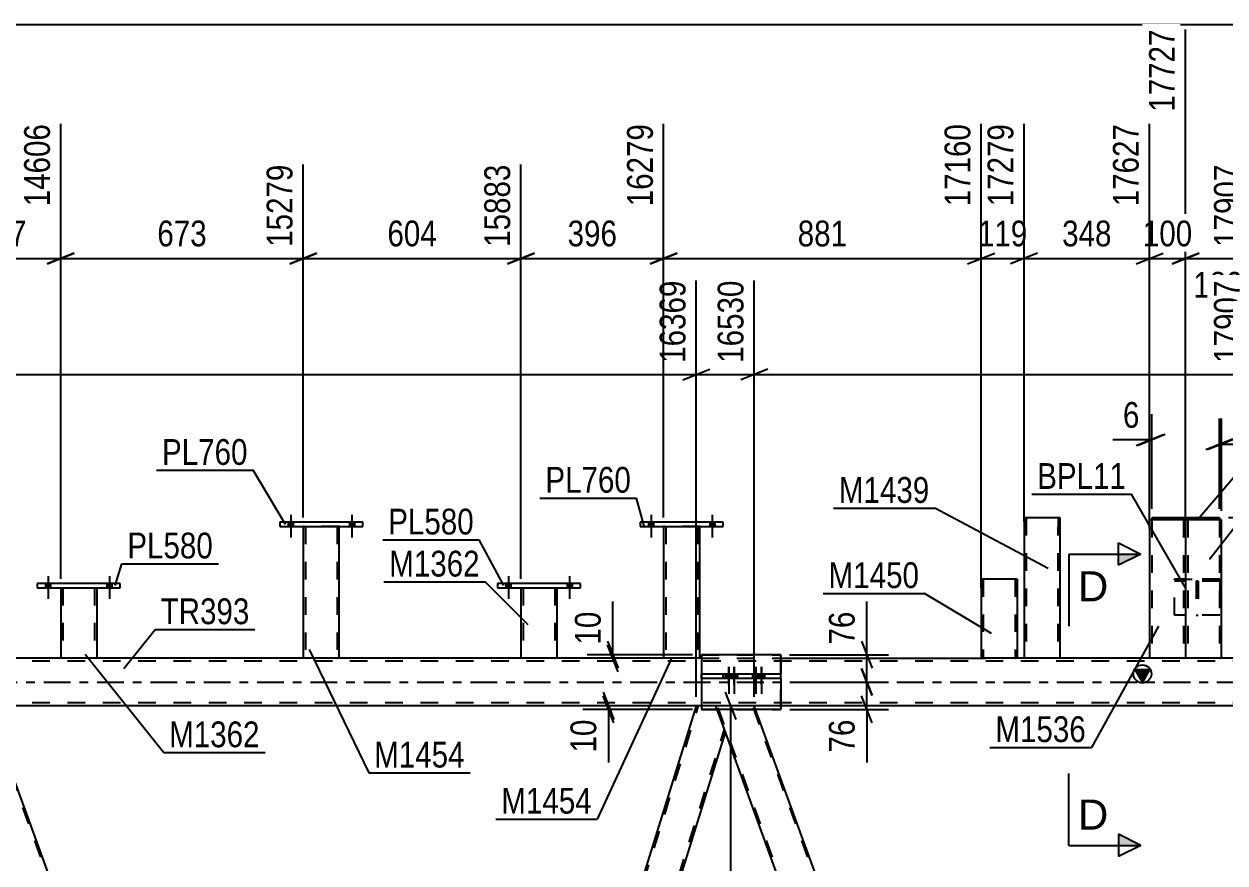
# Model space of a CAD drawing. Header units: millimetres. Extents: x -598 to 243, y -441 to 153.
# Drawn here: x 26.8 to 160.1, y -20.1 to 73.1 of the extents above; entities that cross this region are included whole.
import ezdxf

# ---------------------------------------------------------------- set-up
doc = ezdxf.new("R2010")
doc.units = ezdxf.units.MM
doc.linetypes.add('DXK_LINE_DOT2', pattern=[3.9198, 1.9599, -1.9599])
doc.linetypes.add('DXK_LINE_DOT3', pattern=[5.9187, 2.979, -0.9799, 0.9799, -0.9799])
doc.styles.add('Arial', font='ARIAL.TTF', dxfattribs={"height": 0.2})
doc.styles.add('Arial Narrow', font='ARIALN.TTF', dxfattribs={"height": 0.2})

# ---------------------------------------------------------------- blocks, each defined once
blk = doc.blocks.new('Part-318889849-1489 - 1356')
at = {"color": 2, "linetype": 'Continuous'}
for p, q in [((110.77, 3.04), (101.97, 3.04)), ((101.97, 3.04), (101.97, -3.04)), ((110.77, 3.04), (110.77, 0.88)), ((110.77, 0.4), (110.77, -3.04)), ((110.77, -3.04), (101.97, -3.04))]:
    blk.add_line(p, q, dxfattribs=at)
at = {"color": 7, "linetype": 'DXK_LINE_DOT2'}
for q in [(110.77, 3.04), (110.77, 0.88)]:
    blk.add_line((110.77, 0.4), q, dxfattribs=at)
blk = doc.blocks.new('Part-318889849-1435 - 1356')
at = {"color": 2, "linetype": 'Continuous'}
for p, q in [((155.69, 18), (155.69, 2.64)), ((159.69, 18), (155.77, 18)), ((159.69, 2.64), (159.69, 18)), ((159.21, 2.64), (156.17, 2.64))]:
    blk.add_line(p, q, dxfattribs=at)
at = {"color": 7, "linetype": 'DXK_LINE_DOT2'}
for p, q in [((155.73, 18), (155.69, 18)), ((155.69, 18), (155.73, 18)), ((155.77, 18), (155.73, 18)), ((155.73, 18), (155.77, 18)), ((155.93, 18), (155.93, 2.64)), ((159.43, 18), (159.45, 18)), ((159.45, 18), (159.45, 2.64)), ((155.69, 2.64), (155.69, 2.64)), ((156.17, 2.64), (155.69, 2.64)), ((159.4, 2.64), (159.21, 2.64)), ((159.69, 2.64), (159.21, 2.64)), ((159.43, 2.64), (159.45, 2.64)), ((159.69, 2.64), (159.69, 2.64)), ((159.69, 2.64), (159.69, 2.64))]:
    blk.add_line(p, q, dxfattribs=at)
blk = doc.blocks.new('Part-318889849-1645 - 1356')
at = {"color": 2, "linetype": 'Continuous'}
for p, q in [((30.84, 10.48), (30.84, 2.64)), ((34.84, 10.48), (34.84, 2.64)), ((34.37, 2.64), (31.31, 2.64))]:
    blk.add_line(p, q, dxfattribs=at)
at = {"color": 7, "linetype": 'DXK_LINE_DOT2'}
for p, q in [((30.84, 10.48), (34.84, 10.48)), ((31.08, 10.48), (31.08, 2.64)), ((34.6, 10.48), (34.6, 2.64)), ((31.31, 2.64), (30.84, 2.64)), ((34.54, 2.64), (34.37, 2.64)), ((34.84, 2.64), (34.37, 2.64)), ((34.58, 2.64), (34.6, 2.64))]:
    blk.add_line(p, q, dxfattribs=at)
blk = doc.blocks.new('Part-318889849-1436 - 1356')
at = {"color": 2, "linetype": 'Continuous'}
for p, q in [((101.97, 3.04), (101.96, 3.04)), ((101.96, 3.04), (101.96, 2.64))]:
    blk.add_line(p, q, dxfattribs=at)
at = {"color": 7, "linetype": 'DXK_LINE_DOT2'}
for p, q in [((101.96, 3.04), (110.74, 3.04)), ((110.74, 3.04), (110.74, -3.04)), ((101.96, 2.64), (101.96, -3.04)), ((101.96, -3.04), (110.74, -3.04))]:
    blk.add_line(p, q, dxfattribs=at)
blk = doc.blocks.new('Part-318889849-1451 - 1356')
at = {"color": 2, "linetype": 'Continuous'}
for p, q in [((137.77, 18.24), (137.76, 2.64)), ((141.77, 18.24), (137.77, 18.24)), ((141.76, 2.64), (141.77, 18.24)), ((141.28, 2.64), (138.24, 2.64))]:
    blk.add_line(p, q, dxfattribs=at)
at = {"color": 7, "linetype": 'DXK_LINE_DOT2'}
for p, q in [((138.01, 18.24), (138, 2.64)), ((141.51, 18.24), (141.53, 18.24)), ((141.53, 18.24), (141.52, 2.64)), ((138.24, 2.64), (137.76, 2.64)), ((141.47, 2.64), (141.28, 2.64)), ((141.76, 2.64), (141.28, 2.64)), ((141.5, 2.64), (141.52, 2.64)), ((141.76, 2.64), (141.76, 2.64)), ((141.76, 2.64), (141.76, 2.64))]:
    blk.add_line(p, q, dxfattribs=at)
blk = doc.blocks.new('Part-318889849-1591 - 1356')
at = {"color": 2, "linetype": 'Continuous'}
for p, q in [((101.97, 0.4), (101.97, 0.88)), ((110.77, 0.88), (101.97, 0.88)), ((110.77, 0.4), (101.97, 0.4)), ((104.37, 0.4), (104.37, 0.88)), ((110.77, 0.4), (110.77, 0.88))]:
    blk.add_line(p, q, dxfattribs=at)
blk = doc.blocks.new('Part-318889849-1473 - 1356')
at = {"linetype": 'Continuous'}
blk.add_hatch(color=2, dxfattribs=at).paths.add_polyline_path([(150.9, 0), (150.1, 1.4), (151.7, 1.4)])
at = {"color": 2, "linetype": 'Continuous'}
for p, q in [((31.32, 2.64), (-0.64, 2.64)), ((34.36, 2.64), (31.32, 2.64)), ((82.4, 2.64), (34.36, 2.64)), ((85.44, 2.64), (82.4, 2.64)), ((101.97, 2.64), (85.44, 2.64)), ((110.77, 2.64), (133.48, 2.64)), ((136.52, 2.64), (133.48, 2.64)), ((162.9, 2.64), (136.52, 2.64)), ((150.9, 0), (150.1, 1.4)), ((150.1, 1.4), (151.7, 1.4)), ((151.7, 1.4), (150.9, 0)), ((101.97, -2.64), (-0.64, -2.64)), ((162.9, -2.64), (110.77, -2.64))]:
    blk.add_line(p, q, dxfattribs=at)
at = {"color": 7, "linetype": 'DXK_LINE_DOT2'}
for p, q in [((162.9, 2.32), (-0.64, 2.32)), ((31.32, 2.64), (31.32, 2.64)), ((34.36, 2.64), (34.36, 2.64)), ((34.36, 2.64), (34.36, 2.64)), ((82.4, 2.64), (82.4, 2.64)), ((82.4, 2.64), (82.4, 2.64)), ((85.44, 2.64), (85.44, 2.64)), ((85.44, 2.64), (85.44, 2.64)), ((101.97, 2.64), (110.77, 2.64)), ((133.48, 2.64), (133.48, 2.64)), ((133.48, 2.64), (133.48, 2.64)), ((136.52, 2.64), (136.52, 2.64)), ((136.52, 2.64), (136.52, 2.64)), ((162.9, -2.32), (-0.64, -2.32)), ((110.77, -2.64), (101.97, -2.64))]:
    blk.add_line(p, q, dxfattribs=at)
at = {"color": 7, "linetype": 'DXK_LINE_DOT3'}
blk.add_line((-0.64, 0), (162.9, 0), dxfattribs=at)
at = {"color": 2, "linetype": 'Continuous'}
blk.add_circle((150.9, 0.9), 1, dxfattribs=at)
blk = doc.blocks.new('Bolt-318889849-1488 - 1356')
at = {"linetype": 'Continuous'}
for points in [[(105.35, 0.88), (104.63, 0.88), (104.63, 0.4), (105.35, 0.4)], [(105.95, 0.88), (105.23, 0.88), (105.23, 0.4), (105.95, 0.4)], [(108.36, 0.88), (107.64, 0.88), (107.64, 0.4), (108.36, 0.4)], [(108.97, 0.88), (108.25, 0.88), (108.25, 0.4), (108.97, 0.4)]]:
    blk.add_hatch(color=1, dxfattribs=at).paths.add_polyline_path(points)
at = {"color": 1, "linetype": 'Continuous'}
for p, q in [((104.99, 1.68), (104.99, -1.32)), ((105.59, 1.68), (105.59, -1.32)), ((108, 1.68), (108, -1.32)), ((108.61, 1.68), (108.61, -1.32)), ((104.63, 0.88), (104.63, 0.4)), ((105.23, 0.88), (105.23, 0.4)), ((105.35, 0.88), (105.35, 0.4)), ((105.95, 0.88), (105.95, 0.4)), ((107.64, 0.88), (107.64, 0.4)), ((108.25, 0.88), (108.25, 0.4)), ((108.36, 0.88), (108.36, 0.4)), ((108.97, 0.88), (108.97, 0.4))]:
    blk.add_line(p, q, dxfattribs=at)
blk = doc.blocks.new('Part-318889849-1931 - 1356')
at = {"color": 7, "linetype": 'DXK_LINE_DOT2'}
for p, q in [((65.21, -119.48), (101.63, -2.64)), ((101.88, -2.64), (101.38, -2.64)), ((103.56, -2.64), (101.97, -2.64)), ((103.71, -3.04), (103.56, -2.64)), ((67.93, -122.58), (104.51, -5.24)), ((104.62, -5.56), (104.64, -5.61)), ((104.64, -5.61), (104.62, -5.56)), ((65.07, -119.11), (65.49, -117.76)), ((69.68, -117.76), (68.18, -122.58)), ((66.34, -122.58), (65.07, -119.11)), ((68.18, -122.58), (66.34, -122.58))]:
    blk.add_line(p, q, dxfattribs=at)
at = {"color": 2, "linetype": 'Continuous'}
for p, q in [((101.38, -2.64), (65.49, -117.76)), ((101.97, -2.64), (101.88, -2.64)), ((104.62, -5.56), (103.71, -3.04)), ((69.68, -117.76), (104.64, -5.61))]:
    blk.add_line(p, q, dxfattribs=at)
blk = doc.blocks.new('Part-318889849-1589 - 1356')
at = {"color": 7, "linetype": 'DXK_LINE_DOT2'}
for p, q in [((110.74, 0.88), (101.96, 0.88)), ((101.96, 0.88), (101.96, 0.4)), ((110.74, 0.4), (101.96, 0.4)), ((104.33, 0.88), (104.33, 0.4)), ((110.74, 0.88), (110.74, 0.4))]:
    blk.add_line(p, q, dxfattribs=at)
blk = doc.blocks.new('Bolt-318889849-1590 - 1356')
at = {"color": 1, "linetype": 'DXK_LINE_DOT2'}
for p, q in [((104.96, 1.68), (104.96, -1.32)), ((105.56, 1.68), (105.56, -1.32)), ((107.98, 1.68), (107.98, -1.32)), ((108.58, 1.68), (108.58, -1.32)), ((104.6, 0.88), (104.6, 0.4)), ((105.2, 0.88), (105.2, 0.4)), ((105.32, 0.88), (105.32, 0.4)), ((105.92, 0.88), (105.92, 0.4)), ((107.62, 0.88), (107.62, 0.4)), ((108.22, 0.88), (108.22, 0.4)), ((108.34, 0.88), (108.34, 0.4)), ((108.94, 0.88), (108.94, 0.4))]:
    blk.add_line(p, q, dxfattribs=at)
blk = doc.blocks.new('Bolt-318889849-1615 - 1356')
at = {"linetype": 'Continuous'}
for points in [[(29.16, 10.48), (29.72, 10.48), (29.72, 10.96), (29.16, 10.96)], [(29.16, 10.48), (29.72, 10.48), (29.72, 10.96), (29.16, 10.96)], [(35.96, 10.48), (36.52, 10.48), (36.52, 10.96), (35.96, 10.96)], [(35.96, 10.48), (36.52, 10.48), (36.52, 10.96), (35.96, 10.96)]]:
    blk.add_hatch(color=1, dxfattribs=at).paths.add_polyline_path(points)
at = {"color": 1, "linetype": 'Continuous'}
for p, q in [((29.16, 10.96), (29.16, 10.48)), ((29.16, 10.96), (29.16, 10.48)), ((29.44, 11.76), (29.44, 9.24)), ((29.44, 11.76), (29.44, 9.24)), ((29.72, 10.96), (29.72, 10.48)), ((29.72, 10.96), (29.72, 10.48)), ((35.96, 10.96), (35.96, 10.48)), ((35.96, 10.96), (35.96, 10.48)), ((36.24, 11.76), (36.24, 9.24)), ((36.24, 11.76), (36.24, 9.24)), ((36.52, 10.96), (36.52, 10.48)), ((36.52, 10.96), (36.52, 10.48))]:
    blk.add_line(p, q, dxfattribs=at)
blk = doc.blocks.new('Part-318889849-1630 - 1356')
at = {"color": 2, "linetype": 'Continuous'}
for p, q in [((28.24, 10.96), (28.24, 10.48)), ((37.44, 10.96), (28.24, 10.96)), ((37.44, 10.48), (37.44, 10.96)), ((28.24, 10.48), (37.44, 10.48))]:
    blk.add_line(p, q, dxfattribs=at)
blk = doc.blocks.new('Part-318889849-1650 - 1356')
at = {"color": 2, "linetype": 'Continuous'}
for p, q in [((151.93, 18.24), (151.93, 18)), ((159.45, 18.24), (151.93, 18.24)), ((155.77, 18), (155.62, 18)), ((159.45, 18.24), (159.45, 18))]:
    blk.add_line(p, q, dxfattribs=at)
at = {"color": 7, "linetype": 'DXK_LINE_DOT2'}
for p, q in [((155.62, 18), (151.93, 18)), ((159.45, 18), (155.77, 18)), ((159.45, 18), (159.45, 18)), ((159.45, 18), (159.45, 18))]:
    blk.add_line(p, q, dxfattribs=at)
blk = doc.blocks.new('Bolt-318889849-1657 - 1356')
at = {"linetype": 'Continuous'}
for points in [[(96.08, 17.28), (96.64, 17.28), (96.64, 17.76), (96.08, 17.76)], [(96.08, 17.28), (96.64, 17.28), (96.64, 17.76), (96.08, 17.76)], [(102.88, 17.28), (103.44, 17.28), (103.44, 17.76), (102.88, 17.76)], [(102.88, 17.28), (103.44, 17.28), (103.44, 17.76), (102.88, 17.76)]]:
    blk.add_hatch(color=1, dxfattribs=at).paths.add_polyline_path(points)
at = {"color": 1, "linetype": 'Continuous'}
for p, q in [((96.08, 17.76), (96.08, 17.28)), ((96.08, 17.76), (96.08, 17.28)), ((96.36, 18.56), (96.36, 16.04)), ((96.36, 18.56), (96.36, 16.04)), ((96.64, 17.76), (96.64, 17.28)), ((96.64, 17.76), (96.64, 17.28)), ((102.88, 17.76), (102.88, 17.28)), ((102.88, 17.76), (102.88, 17.28)), ((103.16, 18.56), (103.16, 16.04)), ((103.16, 18.56), (103.16, 16.04)), ((103.44, 17.76), (103.44, 17.28)), ((103.44, 17.76), (103.44, 17.28))]:
    blk.add_line(p, q, dxfattribs=at)
blk = doc.blocks.new('Part-318889849-1820 - 1356')
at = {"color": 2, "linetype": 'Continuous'}
for p, q in [((79.32, 10.96), (79.32, 10.48)), ((88.52, 10.96), (79.32, 10.96)), ((88.52, 10.48), (88.52, 10.96)), ((79.32, 10.48), (88.52, 10.48))]:
    blk.add_line(p, q, dxfattribs=at)
blk = doc.blocks.new('Part-318889849-1695 - 1356')
at = {"color": 7, "linetype": 'DXK_LINE_DOT2'}
for p, q in [((18.45, -2.64), (18.43, -2.64)), ((18.43, -2.64), (18.77, -2.64)), ((19.49, -5.56), (18.43, -2.64)), ((62.25, -122.58), (18.6, -2.64)), ((22.68, -2.64), (22.34, -2.64)), ((22.34, -2.64), (22.51, -2.64)), ((66.17, -122.58), (22.51, -2.64)), ((62.08, -122.58), (60.33, -117.76)), ((66.34, -122.58), (64.58, -117.76)), ((66.34, -122.58), (62.08, -122.58))]:
    blk.add_line(p, q, dxfattribs=at)
at = {"color": 2, "linetype": 'Continuous'}
for p, q in [((22.34, -2.64), (18.77, -2.64)), ((64.58, -117.76), (22.68, -2.64)), ((60.33, -117.76), (19.49, -5.56))]:
    blk.add_line(p, q, dxfattribs=at)
blk = doc.blocks.new('Part-318889849-1707 - 1356')
at = {"color": 7, "linetype": 'DXK_LINE_DOT2'}
for p, q in [((107.82, -2.64), (103.56, -2.64)), ((104.62, -5.56), (103.56, -2.64)), ((147.38, -122.58), (103.73, -2.64)), ((151.3, -122.58), (107.65, -2.64)), ((107.96, -3.04), (107.82, -2.64)), ((151.47, -122.58), (147.21, -122.58))]:
    blk.add_line(p, q, dxfattribs=at)
at = {"color": 2, "linetype": 'Continuous'}
for p, q in [((151.47, -122.58), (107.96, -3.04)), ((147.21, -122.58), (104.62, -5.56))]:
    blk.add_line(p, q, dxfattribs=at)
blk = doc.blocks.new('Bolt-318889849-1755 - 1356')
at = {"linetype": 'Continuous'}
for points in [[(80.24, 10.48), (80.8, 10.48), (80.8, 10.96), (80.24, 10.96)], [(80.24, 10.48), (80.8, 10.48), (80.8, 10.96), (80.24, 10.96)], [(87.04, 10.48), (87.6, 10.48), (87.6, 10.96), (87.04, 10.96)], [(87.04, 10.48), (87.6, 10.48), (87.6, 10.96), (87.04, 10.96)]]:
    blk.add_hatch(color=1, dxfattribs=at).paths.add_polyline_path(points)
at = {"color": 1, "linetype": 'Continuous'}
for p, q in [((80.24, 10.96), (80.24, 10.48)), ((80.24, 10.96), (80.24, 10.48)), ((80.52, 11.76), (80.52, 9.24)), ((80.52, 11.76), (80.52, 9.24)), ((80.8, 10.96), (80.8, 10.48)), ((80.8, 10.96), (80.8, 10.48)), ((87.04, 10.96), (87.04, 10.48)), ((87.04, 10.96), (87.04, 10.48)), ((87.32, 11.76), (87.32, 9.24)), ((87.32, 11.76), (87.32, 9.24)), ((87.6, 10.96), (87.6, 10.48)), ((87.6, 10.96), (87.6, 10.48))]:
    blk.add_line(p, q, dxfattribs=at)
blk = doc.blocks.new('Bolt-318889849-1822 - 1356')
at = {"linetype": 'Continuous'}
for points in [[(56.08, 17.28), (56.64, 17.28), (56.64, 17.76), (56.08, 17.76)], [(56.08, 17.28), (56.64, 17.28), (56.64, 17.76), (56.08, 17.76)], [(62.88, 17.28), (63.44, 17.28), (63.44, 17.76), (62.88, 17.76)], [(62.88, 17.28), (63.44, 17.28), (63.44, 17.76), (62.88, 17.76)]]:
    blk.add_hatch(color=1, dxfattribs=at).paths.add_polyline_path(points)
at = {"color": 1, "linetype": 'Continuous'}
for p, q in [((56.08, 17.76), (56.08, 17.28)), ((56.08, 17.76), (56.08, 17.28)), ((56.36, 18.56), (56.36, 16.04)), ((56.36, 18.56), (56.36, 16.04)), ((56.64, 17.76), (56.64, 17.28)), ((56.64, 17.76), (56.64, 17.28)), ((62.88, 17.76), (62.88, 17.28)), ((62.88, 17.76), (62.88, 17.28)), ((63.16, 18.56), (63.16, 16.04)), ((63.16, 18.56), (63.16, 16.04)), ((63.44, 17.76), (63.44, 17.28)), ((63.44, 17.76), (63.44, 17.28))]:
    blk.add_line(p, q, dxfattribs=at)
blk = doc.blocks.new('Part-318889849-1827 - 1356')
at = {"color": 2, "linetype": 'Continuous'}
for p, q in [((55.16, 17.76), (55.16, 17.28)), ((64.36, 17.76), (55.16, 17.76)), ((64.36, 17.28), (64.36, 17.76)), ((55.16, 17.28), (64.36, 17.28))]:
    blk.add_line(p, q, dxfattribs=at)
blk = doc.blocks.new('Part-318889849-1832 - 1356')
at = {"color": 2, "linetype": 'Continuous'}
for p, q in [((151.69, 18), (151.69, 2.64)), ((155.62, 18), (151.69, 18)), ((155.69, 18), (155.69, 2.64)), ((155.21, 2.64), (151.69, 2.64))]:
    blk.add_line(p, q, dxfattribs=at)
at = {"color": 7, "linetype": 'DXK_LINE_DOT2'}
for p, q in [((151.93, 18), (151.93, 2.64)), ((155.44, 18), (155.45, 18)), ((155.45, 18), (155.45, 2.64)), ((155.66, 18), (155.62, 18)), ((155.66, 18), (155.62, 18)), ((155.69, 18), (155.66, 18)), ((155.66, 18), (155.69, 18)), ((155.39, 2.64), (155.21, 2.64)), ((155.69, 2.64), (155.21, 2.64)), ((155.43, 2.64), (155.45, 2.64))]:
    blk.add_line(p, q, dxfattribs=at)
blk = doc.blocks.new('Part-318889849-1948 - 1356')
at = {"color": 2, "linetype": 'Continuous'}
for p, q in [((57.76, 17.28), (57.76, 2.64)), ((61.76, 2.64), (61.76, 17.28)), ((61.28, 2.64), (58.23, 2.64))]:
    blk.add_line(p, q, dxfattribs=at)
at = {"color": 7, "linetype": 'DXK_LINE_DOT2'}
for p, q in [((61.76, 17.28), (57.76, 17.28)), ((58, 17.28), (58, 2.64)), ((61.52, 17.28), (61.52, 2.64)), ((58.23, 2.64), (57.76, 2.64)), ((61.46, 2.64), (61.28, 2.64)), ((61.76, 2.64), (61.28, 2.64)), ((61.5, 2.64), (61.52, 2.64)), ((61.76, 2.64), (61.76, 2.64)), ((61.76, 2.64), (61.76, 2.64))]:
    blk.add_line(p, q, dxfattribs=at)
blk = doc.blocks.new('Part-318889849-1953 - 1356')
at = {"color": 2, "linetype": 'Continuous'}
for p, q in [((95.16, 17.76), (95.16, 17.28)), ((104.36, 17.76), (95.16, 17.76)), ((104.36, 17.28), (104.36, 17.76)), ((95.16, 17.28), (104.36, 17.28))]:
    blk.add_line(p, q, dxfattribs=at)
blk = doc.blocks.new('Part-318889849-1958 - 1356')
at = {"color": 2, "linetype": 'Continuous'}
for p, q in [((97.76, 17.28), (97.76, 2.64)), ((101.76, 2.64), (101.76, 17.28)), ((101.28, 2.64), (98.23, 2.64))]:
    blk.add_line(p, q, dxfattribs=at)
at = {"color": 7, "linetype": 'DXK_LINE_DOT2'}
for p, q in [((101.76, 17.28), (97.76, 17.28)), ((98, 17.28), (98, 2.64)), ((101.52, 17.28), (101.52, 2.64)), ((98.23, 2.64), (97.76, 2.64)), ((101.46, 2.64), (101.28, 2.64)), ((101.76, 2.64), (101.28, 2.64)), ((101.5, 2.64), (101.52, 2.64)), ((101.76, 2.64), (101.76, 2.64)), ((101.76, 2.64), (101.76, 2.64))]:
    blk.add_line(p, q, dxfattribs=at)
blk = doc.blocks.new('Part-318889849-2006 - 1356')
at = {"color": 2, "linetype": 'Continuous'}
for p, q in [((81.92, 10.48), (81.92, 2.64)), ((85.92, 10.48), (85.92, 2.64)), ((85.45, 2.64), (82.39, 2.64))]:
    blk.add_line(p, q, dxfattribs=at)
at = {"color": 7, "linetype": 'DXK_LINE_DOT2'}
for p, q in [((81.92, 10.48), (85.92, 10.48)), ((82.16, 10.48), (82.16, 2.64)), ((85.68, 10.48), (85.68, 2.64)), ((82.39, 2.64), (81.92, 2.64)), ((85.62, 2.64), (85.45, 2.64)), ((85.92, 2.64), (85.45, 2.64)), ((85.66, 2.64), (85.68, 2.64))]:
    blk.add_line(p, q, dxfattribs=at)
blk = doc.blocks.new('Part-318889849-2011 - 1356')
at = {"color": 2, "linetype": 'Continuous'}
for p, q in [((133, 11.44), (133, 2.64)), ((137, 11.44), (133, 11.44)), ((137, 11.44), (137, 2.64)), ((136.53, 2.64), (133.47, 2.64))]:
    blk.add_line(p, q, dxfattribs=at)
at = {"color": 7, "linetype": 'DXK_LINE_DOT2'}
for p, q in [((133.24, 11.44), (133.24, 2.64)), ((136.69, 11.44), (136.71, 11.44)), ((136.71, 11.44), (136.74, 11.44)), ((136.74, 11.44), (136.76, 11.44)), ((136.76, 11.44), (136.76, 2.64)), ((133.47, 2.64), (133, 2.64)), ((136.71, 2.64), (136.53, 2.64)), ((137, 2.64), (136.53, 2.64)), ((136.74, 2.64), (136.76, 2.64))]:
    blk.add_line(p, q, dxfattribs=at)
blk = doc.blocks.new('Part-318889849-2091 - 1356')
at = {"color": 7, "linetype": 'DXK_LINE_DOT2'}
for p, q in [((155.69, 11.44), (154.46, 11.44)), ((154.46, 7.44), (154.46, 11.44)), ((154.46, 11.44), (159.5, 11.44)), ((159.5, 11.2), (154.46, 11.2)), ((159.5, 11.2), (154.46, 11.2)), ((159.5, 11.44), (155.69, 11.44)), ((159.5, 11.44), (159.5, 7.44)), ((159.5, 7.44), (154.46, 7.44))]:
    blk.add_line(p, q, dxfattribs=at)
at = {"color": 2, "linetype": 'Continuous'}
for p, q in [((155.69, 11.44), (155.69, 11.44)), ((155.69, 7.44), (155.69, 7.44))]:
    blk.add_line(p, q, dxfattribs=at)
blk = doc.blocks.new('Part-318889849-2094 - 1356')
at = {"color": 7, "linetype": 'DXK_LINE_DOT2'}
for p, q in [((156.86, 11.2), (157.1, 11.2)), ((156.86, 11.2), (156.86, 7.44)), ((157.1, 11.2), (156.86, 11.2)), ((157.1, 11.2), (157.1, 7.44)), ((156.86, 10.6), (157.1, 10.6)), ((156.86, 7.44), (157.1, 7.44))]:
    blk.add_line(p, q, dxfattribs=at)
blk = doc.blocks.new('StraightDimension-318889849-65539 - 64094')
at = {"color": 7, "linetype": 'Continuous'}
blk.add_line((-550.38, 73.01), (162.39, 73.01), dxfattribs=at)
blk = doc.blocks.new('StraightDimension-318889849-62033 - 1356')
at = {"color": 7, "linetype": 'Continuous'}
for p, q in [((97.76, 18.28), (97.76, 61.98)), ((81.92, 11.48), (81.92, 57.48)), ((83.42, 47.64), (80.42, 46.44)), ((81.92, 47.04), (97.76, 47.04)), ((96.26, 46.44), (99.26, 47.64))]:
    blk.add_line(p, q, dxfattribs=at)
at = {"color": 0}
blk.add_wipeout([(93.18, 47.79), (93.18, 51.99), (86.5, 51.99), (86.5, 47.79)], dxfattribs=at)
at = {"color": 3, "style": 'Arial Narrow'}
blk.add_text('396', height=2.863, dxfattribs=at).set_placement((87.1, 48.39))
at = {"color": 0, "linetype": 'Continuous'}
blk.add_wipeout([(97.16, 62.58), (92.96, 62.58), (92.96, 52.24), (97.16, 52.24)], dxfattribs=at)
at = {"color": 3, "linetype": 'Continuous', "style": 'Arial Narrow'}
blk.add_text('16279', height=2.863, rotation=90.0002, dxfattribs=at).set_placement((96.56, 52.84))
blk = doc.blocks.new('StraightDimension-318889849-62028 - 1356')
at = {"color": 7, "linetype": 'Continuous'}
for p, q in [((155.69, 17.07), (155.69, 72.48)), ((162.9, 3.64), (162.9, 57.48)), ((154.19, 46.44), (157.19, 47.64)), ((155.69, 47.04), (162.9, 47.04)), ((164.4, 47.64), (161.4, 46.44))]:
    blk.add_line(p, q, dxfattribs=at)
at = {"color": 0, "linetype": 'Continuous'}
blk.add_wipeout([(162.3, 58.08), (158.1, 58.08), (158.1, 47.74), (162.3, 47.74)], dxfattribs=at)
at = {"color": 0}
blk.add_wipeout([(162.64, 42.09), (162.64, 46.29), (155.95, 46.29), (155.95, 42.09)], dxfattribs=at)
at = {"color": 3, "linetype": 'Continuous', "style": 'Arial Narrow'}
blk.add_text('17907', height=2.863, rotation=90.0002, dxfattribs=at).set_placement((161.7, 48.34))
at = {"color": 3, "style": 'Arial Narrow'}
blk.add_text('180', height=2.863, dxfattribs=at).set_placement((156.55, 42.69))
blk = doc.blocks.new('StraightDimension-318889849-62031 - 1356')
at = {"color": 7, "linetype": 'Continuous'}
for p, q in [((133, 10.41), (133, 61.98)), ((137.77, 17.81), (137.77, 61.98)), ((131.5, 46.44), (134.5, 47.64)), ((133, 47.04), (137.77, 47.04)), ((139.27, 47.64), (136.27, 46.44))]:
    blk.add_line(p, q, dxfattribs=at)
at = {"color": 0}
blk.add_wipeout([(138.73, 47.79), (138.73, 51.99), (132.04, 51.99), (132.04, 47.79)], dxfattribs=at)
at = {"color": 3, "style": 'Arial Narrow'}
blk.add_text('119', height=2.863, dxfattribs=at).set_placement((132.64, 48.39))
at = {"color": 0, "linetype": 'Continuous'}
blk.add_wipeout([(137.17, 62.58), (132.97, 62.58), (132.97, 52.24), (137.17, 52.24)], dxfattribs=at)
at = {"color": 3, "linetype": 'Continuous', "style": 'Arial Narrow'}
blk.add_text('17279', height=2.863, rotation=90.0002, dxfattribs=at).set_placement((136.57, 52.84))
blk = doc.blocks.new('StraightDimension-318889849-62029 - 1356')
at = {"color": 7, "linetype": 'Continuous'}
for p, q in [((155.69, 17.07), (155.69, 72.48)), ((151.69, 17.07), (151.69, 61.98)), ((150.19, 46.44), (153.19, 47.64)), ((151.69, 47.04), (155.69, 47.04)), ((157.19, 47.64), (154.19, 46.44))]:
    blk.add_line(p, q, dxfattribs=at)
at = {"color": 0, "linetype": 'Continuous'}
blk.add_wipeout([(155.09, 73.08), (150.89, 73.08), (150.89, 62.74), (155.09, 62.74)], dxfattribs=at)
at = {"color": 0}
blk.add_wipeout([(157.03, 47.79), (157.03, 51.99), (150.35, 51.99), (150.35, 47.79)], dxfattribs=at)
at = {"color": 3, "linetype": 'Continuous', "style": 'Arial Narrow'}
blk.add_text('17727', height=2.863, rotation=90.0002, dxfattribs=at).set_placement((154.49, 63.34))
at = {"color": 3, "style": 'Arial Narrow'}
blk.add_text('100', height=2.863, dxfattribs=at).set_placement((150.95, 48.39))
blk = doc.blocks.new('StraightDimension-318889849-62870 - 1356')
at = {"color": 7, "linetype": 'Continuous'}
for p, q in [((22.68, -1.64), (22.68, 44.61)), ((101.38, -1.64), (101.38, 44.61)), ((24.18, 34.76), (21.18, 33.56)), ((99.88, 33.56), (102.88, 34.76)), ((22.68, 34.16), (101.38, 34.16))]:
    blk.add_line(p, q, dxfattribs=at)
at = {"color": 0, "linetype": 'Continuous'}
blk.add_wipeout([(100.78, 45.21), (96.58, 45.21), (96.58, 34.86), (100.78, 34.86)], dxfattribs=at)
at = {"color": 3, "linetype": 'Continuous', "style": 'Arial Narrow'}
blk.add_text('16369', height=2.863, rotation=90.0002, dxfattribs=at).set_placement((100.18, 35.46))
blk = doc.blocks.new('StraightDimension-318889849-63562 - 1356')
at = {"color": 7, "linetype": 'Continuous'}
for p, q in [((105.81, -4.14), (104.61, -1.14)), ((122.26, -2.64), (102.36, -2.64)), ((105.21, -122.58), (105.21, -2.64)), ((104.61, -121.08), (105.81, -124.08)), ((125.23, -122.58), (102.36, -122.58))]:
    blk.add_line(p, q, dxfattribs=at)
at = {"color": 0}
blk.add_wipeout([(104.46, -58.35), (100.26, -58.35), (100.26, -66.87), (104.46, -66.87)], dxfattribs=at)
at = {"color": 3, "style": 'Arial Narrow'}
blk.add_text('2999', height=2.863, rotation=90.0002, dxfattribs=at).set_placement((103.86, -66.27))
blk = doc.blocks.new('StraightDimension-318889849-71010 - 1356')
at = {"color": 7, "linetype": 'Continuous'}
for p, q in [((151.69, 19), (151.69, 29.74)), ((151.93, 19.24), (151.93, 29.74)), ((151.69, 26.89), (147.62, 26.89)), ((151.69, 26.89), (147.62, 26.89)), ((150.19, 26.29), (153.19, 27.49)), ((153.43, 27.49), (150.43, 26.29)), ((151.69, 26.89), (151.93, 26.89))]:
    blk.add_line(p, q, dxfattribs=at)
at = {"color": 0}
blk.add_wipeout([(151.17, 27.64), (151.17, 31.84), (148.14, 31.84), (148.14, 27.64)], dxfattribs=at)
at = {"color": 3, "style": 'Arial Narrow'}
blk.add_text('6', height=2.86, dxfattribs=at).set_placement((148.74, 28.24))
blk = doc.blocks.new('StraightDimension-318889849-70707 - 1356')
at = {"color": 7, "linetype": 'Continuous'}
for p, q in [((120.31, 3.04), (120.31, 8.95)), ((120.31, 3.04), (120.31, 8.95)), ((119.71, 4.54), (120.91, 1.54)), ((111.74, 3.04), (122.71, 3.04)), ((120.31, 0), (120.31, 3.04)), ((120.91, -1.5), (119.71, 1.5)), ((111.77, 0), (122.71, 0))]:
    blk.add_line(p, q, dxfattribs=at)
at = {"color": 0}
blk.add_wipeout([(119.56, 8.42), (115.36, 8.42), (115.36, 3.57), (119.56, 3.57)], dxfattribs=at)
at = {"color": 3, "style": 'Arial Narrow'}
blk.add_text('76', height=2.863, rotation=90.0002, dxfattribs=at).set_placement((118.96, 4.17))
blk = doc.blocks.new('StraightDimension-318889849-62036 - 1356')
at = {"color": 7, "linetype": 'Continuous'}
for p, q in [((30.84, 11.48), (30.84, 61.98)), ((17.77, 18.28), (17.77, 57.48)), ((19.27, 47.64), (16.27, 46.44)), ((17.77, 47.04), (30.84, 47.04)), ((29.34, 46.44), (32.34, 47.64))]:
    blk.add_line(p, q, dxfattribs=at)
at = {"color": 0}
blk.add_wipeout([(27.65, 47.79), (27.65, 51.99), (20.96, 51.99), (20.96, 47.79)], dxfattribs=at)
at = {"color": 3, "style": 'Arial Narrow'}
blk.add_text('327', height=2.863, dxfattribs=at).set_placement((21.56, 48.39))
at = {"color": 0, "linetype": 'Continuous'}
blk.add_wipeout([(30.24, 62.58), (26.04, 62.58), (26.04, 52.24), (30.24, 52.24)], dxfattribs=at)
at = {"color": 3, "linetype": 'Continuous', "style": 'Arial Narrow'}
blk.add_text('14606', height=2.863, rotation=90.0002, dxfattribs=at).set_placement((29.64, 52.84))
blk = doc.blocks.new('StraightDimension-318889849-62034 - 1356')
at = {"color": 7, "linetype": 'Continuous'}
for p, q in [((57.76, 18.28), (57.76, 57.48)), ((81.92, 11.48), (81.92, 57.48)), ((59.26, 47.64), (56.26, 46.44)), ((57.76, 47.04), (81.92, 47.04)), ((80.42, 46.44), (83.42, 47.64))]:
    blk.add_line(p, q, dxfattribs=at)
at = {"color": 0}
blk.add_wipeout([(73.18, 47.79), (73.18, 51.99), (66.5, 51.99), (66.5, 47.79)], dxfattribs=at)
at = {"color": 3, "style": 'Arial Narrow'}
blk.add_text('604', height=2.863, dxfattribs=at).set_placement((67.1, 48.39))
at = {"color": 0, "linetype": 'Continuous'}
blk.add_wipeout([(81.32, 58.08), (77.12, 58.08), (77.12, 47.74), (81.32, 47.74)], dxfattribs=at)
at = {"color": 3, "linetype": 'Continuous', "style": 'Arial Narrow'}
blk.add_text('15883', height=2.863, rotation=90.0002, dxfattribs=at).set_placement((80.72, 48.34))
blk = doc.blocks.new('StraightDimension-318889849-63591 - 1356')
at = {"color": 7, "linetype": 'Continuous'}
for p, q in [((204.83, 16.78), (203.63, 19.78)), ((160.45, 18.28), (206.63, 18.28)), ((204.23, -132.96), (204.23, 18.28)), ((203.63, -131.46), (204.83, -134.46)), ((73.82, -132.96), (206.63, -132.96))]:
    blk.add_line(p, q, dxfattribs=at)
at = {"color": 0}
blk.add_wipeout([(203.48, -53.08), (199.28, -53.08), (199.28, -61.6), (203.48, -61.6)], dxfattribs=at)
at = {"color": 3, "style": 'Arial Narrow'}
blk.add_text('3781', height=2.863, rotation=90.0002, dxfattribs=at).set_placement((202.88, -61))
blk = doc.blocks.new('StraightDimension-318889849-62869 - 1356')
at = {"color": 7, "linetype": 'Continuous'}
for p, q in [((101.38, -1.64), (101.38, 44.61)), ((107.82, -1.64), (107.82, 44.61)), ((99.88, 33.56), (102.88, 34.76)), ((109.32, 34.76), (106.32, 33.56)), ((101.38, 34.16), (107.82, 34.16))]:
    blk.add_line(p, q, dxfattribs=at)
at = {"color": 0, "linetype": 'Continuous'}
blk.add_wipeout([(107.22, 45.21), (103.02, 45.21), (103.02, 34.86), (107.22, 34.86)], dxfattribs=at)
at = {"color": 3, "linetype": 'Continuous', "style": 'Arial Narrow'}
blk.add_text('16530', height=2.863, rotation=90.0002, dxfattribs=at).set_placement((106.62, 35.46))
blk = doc.blocks.new('StraightDimension-318889849-62030 - 1356')
at = {"color": 7, "linetype": 'Continuous'}
for p, q in [((137.77, 17.81), (137.77, 61.98)), ((151.69, 17.07), (151.69, 61.98)), ((139.27, 47.64), (136.27, 46.44)), ((137.77, 47.04), (151.69, 47.04)), ((150.19, 46.44), (153.19, 47.64))]:
    blk.add_line(p, q, dxfattribs=at)
at = {"color": 0}
blk.add_wipeout([(148.07, 47.79), (148.07, 51.99), (141.39, 51.99), (141.39, 47.79)], dxfattribs=at)
at = {"color": 3, "style": 'Arial Narrow'}
blk.add_text('348', height=2.863, dxfattribs=at).set_placement((141.99, 48.39))
at = {"color": 0, "linetype": 'Continuous'}
blk.add_wipeout([(151.09, 62.58), (146.89, 62.58), (146.89, 52.24), (151.09, 52.24)], dxfattribs=at)
at = {"color": 3, "linetype": 'Continuous', "style": 'Arial Narrow'}
blk.add_text('17627', height=2.863, rotation=90.0002, dxfattribs=at).set_placement((150.49, 52.84))
blk = doc.blocks.new('StraightDimension-318889849-62032 - 1356')
at = {"color": 7, "linetype": 'Continuous'}
for p, q in [((97.76, 18.28), (97.76, 61.98)), ((133, 10.41), (133, 61.98)), ((99.26, 47.64), (96.26, 46.44)), ((97.76, 47.04), (133, 47.04)), ((131.5, 46.44), (134.5, 47.64))]:
    blk.add_line(p, q, dxfattribs=at)
at = {"color": 0}
blk.add_wipeout([(118.72, 47.79), (118.72, 51.99), (112.04, 51.99), (112.04, 47.79)], dxfattribs=at)
at = {"color": 3, "style": 'Arial Narrow'}
blk.add_text('881', height=2.863, dxfattribs=at).set_placement((112.64, 48.39))
at = {"color": 0, "linetype": 'Continuous'}
blk.add_wipeout([(132.4, 62.58), (128.2, 62.58), (128.2, 52.24), (132.4, 52.24)], dxfattribs=at)
at = {"color": 3, "linetype": 'Continuous', "style": 'Arial Narrow'}
blk.add_text('17160', height=2.863, rotation=90.0002, dxfattribs=at).set_placement((131.8, 52.84))
blk = doc.blocks.new('StraightDimension-318889849-62035 - 1356')
at = {"color": 7, "linetype": 'Continuous'}
for p, q in [((30.84, 11.48), (30.84, 61.98)), ((57.76, 18.28), (57.76, 57.48)), ((32.34, 47.64), (29.34, 46.44)), ((30.84, 47.04), (57.76, 47.04)), ((56.26, 46.44), (59.26, 47.64))]:
    blk.add_line(p, q, dxfattribs=at)
at = {"color": 0}
blk.add_wipeout([(47.64, 47.79), (47.64, 51.99), (40.96, 51.99), (40.96, 47.79)], dxfattribs=at)
at = {"color": 3, "style": 'Arial Narrow'}
blk.add_text('673', height=2.863, dxfattribs=at).set_placement((41.56, 48.39))
at = {"color": 0, "linetype": 'Continuous'}
blk.add_wipeout([(57.16, 58.08), (52.96, 58.08), (52.96, 47.74), (57.16, 47.74)], dxfattribs=at)
at = {"color": 3, "linetype": 'Continuous', "style": 'Arial Narrow'}
blk.add_text('15279', height=2.863, rotation=90.0002, dxfattribs=at).set_placement((56.56, 48.34))
blk = doc.blocks.new('StraightDimension-318889849-62868 - 1356')
at = {"color": 7, "linetype": 'Continuous'}
for p, q in [((107.82, -1.64), (107.82, 44.61)), ((162.9, 3.64), (162.9, 44.61)), ((109.32, 34.76), (106.32, 33.56)), ((161.4, 33.56), (164.4, 34.76)), ((107.82, 34.16), (162.9, 34.16))]:
    blk.add_line(p, q, dxfattribs=at)
at = {"color": 0, "linetype": 'Continuous'}
blk.add_wipeout([(162.3, 45.21), (158.1, 45.21), (158.1, 34.86), (162.3, 34.86)], dxfattribs=at)
at = {"color": 3, "linetype": 'Continuous', "style": 'Arial Narrow'}
blk.add_text('17907', height=2.863, rotation=90.0002, dxfattribs=at).set_placement((161.7, 35.46))
blk = doc.blocks.new('StraightDimension-318889849-70708 - 1356')
at = {"color": 7, "linetype": 'Continuous'}
for p, q in [((119.71, 1.5), (120.91, -1.5)), ((111.77, 0), (122.71, 0)), ((120.31, -3.04), (120.31, 0)), ((120.91, -4.54), (119.71, -1.54)), ((111.77, -3.04), (122.71, -3.04)), ((120.31, -3.04), (120.31, -8.95)), ((120.31, -3.04), (120.31, -8.95))]:
    blk.add_line(p, q, dxfattribs=at)
at = {"color": 0}
blk.add_wipeout([(119.56, -3.56), (115.36, -3.56), (115.36, -8.42), (119.56, -8.42)], dxfattribs=at)
at = {"color": 3, "style": 'Arial Narrow'}
blk.add_text('76', height=2.863, rotation=90.0002, dxfattribs=at).set_placement((118.96, -7.82))
blk = doc.blocks.new('StraightDimension-318889849-70726 - 1356')
at = {"color": 7, "linetype": 'Continuous'}
for p, q in [((91.03, -1.14), (92.23, -4.14)), ((100.97, -2.64), (88.78, -2.64)), ((92.23, -4.54), (91.03, -1.54)), ((91.63, -3.04), (91.63, -2.64)), ((100.97, -3.04), (88.78, -3.04)), ((91.63, -3.04), (91.63, -8.95)), ((91.63, -3.04), (91.63, -8.95))]:
    blk.add_line(p, q, dxfattribs=at)
at = {"color": 0}
blk.add_wipeout([(90.88, -3.56), (86.68, -3.56), (86.68, -8.42), (90.88, -8.42)], dxfattribs=at)
at = {"color": 3, "style": 'Arial Narrow'}
blk.add_text('10', height=2.863, rotation=90.0002, dxfattribs=at).set_placement((90.28, -7.82))
blk = doc.blocks.new('StraightDimension-318889849-70753 - 1356')
at = {"color": 7, "linetype": 'Continuous'}
for p, q in [((92.12, 3.04), (92.12, 8.95)), ((92.12, 3.04), (92.12, 8.95)), ((91.52, 4.54), (92.72, 1.54)), ((92.72, 1.14), (91.52, 4.14)), ((100.97, 3.04), (89.27, 3.04)), ((92.12, 2.64), (92.12, 3.04)), ((100.97, 2.64), (89.27, 2.64))]:
    blk.add_line(p, q, dxfattribs=at)
at = {"color": 0}
blk.add_wipeout([(91.37, 8.42), (87.17, 8.42), (87.17, 3.57), (91.37, 3.57)], dxfattribs=at)
at = {"color": 3, "style": 'Arial Narrow'}
blk.add_text('10', height=2.863, rotation=90.0002, dxfattribs=at).set_placement((90.77, 4.17))
blk = doc.blocks.new('StraightDimension-318889849-71021 - 1356')
at = {"color": 7, "linetype": 'Continuous'}
for p, q in [((159.45, 19.24), (159.45, 29.27)), ((159.69, 19), (159.69, 29.27)), ((157.95, 25.82), (160.95, 27.02)), ((161.19, 27.02), (158.19, 25.82)), ((159.45, 26.42), (159.69, 26.42)), ((159.69, 26.42), (163.77, 26.42)), ((159.69, 26.42), (163.77, 26.42))]:
    blk.add_line(p, q, dxfattribs=at)
at = {"color": 0}
blk.add_wipeout([(163.25, 27.17), (163.25, 31.37), (160.22, 31.37), (160.22, 27.17)], dxfattribs=at)
at = {"color": 3, "style": 'Arial Narrow'}
blk.add_text('6', height=2.86, dxfattribs=at).set_placement((160.82, 27.77))
blk = doc.blocks.new('Mark-318889849-1469 - 1356')
at = {"color": 0}
blk.add_wipeout([(51.79, 6.43), (51.79, 9.43), (41.93, 9.43), (41.93, 6.43)], dxfattribs=at)
blk.add_wipeout([(51.79, 6.43), (51.79, 9.43), (41.93, 9.43), (41.93, 6.43)], dxfattribs=at)
at = {"color": 30, "linetype": 'Continuous'}
for p, q in [((37.86, 1.49), (41.33, 5.83)), ((41.33, 5.83), (52.39, 5.83))]:
    blk.add_line(p, q, dxfattribs=at)
at = {"color": 3, "style": 'Arial Narrow'}
blk.add_text('TR393', height=2.863, dxfattribs=at).set_placement((41.93, 6.43))
blk = doc.blocks.new('Mark-318889849-1431 - 1356')
at = {"color": 0}
blk.add_wipeout([(177.71, 25.4), (177.71, 28.4), (167.65, 28.4), (167.65, 25.4)], dxfattribs=at)
blk.add_wipeout([(177.71, 25.4), (177.71, 28.4), (167.65, 28.4), (167.65, 25.4)], dxfattribs=at)
at = {"color": 30, "linetype": 'Continuous'}
for p, q in [((158.33, 13.64), (167.05, 24.8)), ((167.05, 24.8), (178.31, 24.8))]:
    blk.add_line(p, q, dxfattribs=at)
at = {"color": 3, "style": 'Arial Narrow'}
blk.add_text('M1536', height=2.863, dxfattribs=at).set_placement((167.65, 25.4))
blk = doc.blocks.new('Mark-318889849-1447 - 1356')
at = {"color": 0}
blk.add_wipeout([(127.26, 19.9), (127.26, 22.9), (117.21, 22.9), (117.21, 19.9)], dxfattribs=at)
blk.add_wipeout([(127.26, 19.9), (127.26, 22.9), (117.21, 22.9), (117.21, 19.9)], dxfattribs=at)
at = {"color": 30, "linetype": 'Continuous'}
for p in [(116.61, 19.3), (140.45, 12.61)]:
    blk.add_line(p, (127.86, 19.3), dxfattribs=at)
at = {"color": 3, "style": 'Arial Narrow'}
blk.add_text('M1439', height=2.863, dxfattribs=at).set_placement((117.21, 19.9))
blk = doc.blocks.new('Mark-318889849-70702 - 1356')
at = {"color": 0}
blk.add_wipeout([(149.09, 21.45), (149.09, 24.45), (139.22, 24.45), (139.22, 21.45)], dxfattribs=at)
blk.add_wipeout([(149.09, 21.45), (149.09, 24.45), (139.22, 24.45), (139.22, 21.45)], dxfattribs=at)
at = {"color": 30, "linetype": 'Continuous'}
for p in [(138.62, 20.85), (155.69, 10.46)]:
    blk.add_line(p, (149.69, 20.85), dxfattribs=at)
at = {"color": 3, "style": 'Arial Narrow'}
blk.add_text('BPL11', height=2.863, dxfattribs=at).set_placement((139.22, 21.45))
blk = doc.blocks.new('Mark-318889849-1949 - 1356')
at = {"color": 0}
blk.add_wipeout([(94.14, 21.03), (94.14, 24.03), (84.63, 24.03), (84.63, 21.03)], dxfattribs=at)
blk.add_wipeout([(94.14, 21.03), (94.14, 24.03), (84.63, 24.03), (84.63, 21.03)], dxfattribs=at)
at = {"color": 30, "linetype": 'Continuous'}
for p in [(84.03, 20.43), (95.61, 17.33)]:
    blk.add_line(p, (94.74, 20.43), dxfattribs=at)
at = {"color": 3, "style": 'Arial Narrow'}
blk.add_text('PL760', height=2.863, dxfattribs=at).set_placement((84.63, 21.03))
blk = doc.blocks.new('Mark-318889849-2007 - 1356')
at = {"color": 0}
blk.add_wipeout([(126.12, 10.44), (126.12, 13.44), (116.07, 13.44), (116.07, 10.44)], dxfattribs=at)
blk.add_wipeout([(126.12, 10.44), (126.12, 13.44), (116.07, 13.44), (116.07, 10.44)], dxfattribs=at)
at = {"color": 30, "linetype": 'Continuous'}
for p in [(115.47, 9.84), (134.15, 5.39)]:
    blk.add_line(p, (126.72, 9.84), dxfattribs=at)
at = {"color": 3, "style": 'Arial Narrow'}
blk.add_text('M1450', height=2.863, dxfattribs=at).set_placement((116.07, 10.44))
blk = doc.blocks.new('Mark-318889849-1626 - 1356')
at = {"color": 0}
blk.add_wipeout([(47.74, 13.73), (47.74, 16.73), (38.23, 16.73), (38.23, 13.73)], dxfattribs=at)
blk.add_wipeout([(47.74, 13.73), (47.74, 16.73), (38.23, 16.73), (38.23, 13.73)], dxfattribs=at)
at = {"color": 30, "linetype": 'Continuous'}
for p, q in [((36.89, 10.73), (37.63, 13.13)), ((37.63, 13.13), (48.34, 13.13))]:
    blk.add_line(p, q, dxfattribs=at)
at = {"color": 3, "style": 'Arial Narrow'}
blk.add_text('PL580', height=2.863, dxfattribs=at).set_placement((38.23, 13.73))
blk = doc.blocks.new('Mark-318889849-1641 - 1356')
at = {"color": 0}
blk.add_wipeout([(52.92, -7.24), (52.92, -4.24), (42.87, -4.24), (42.87, -7.24)], dxfattribs=at)
blk.add_wipeout([(52.92, -7.24), (52.92, -4.24), (42.87, -4.24), (42.87, -7.24)], dxfattribs=at)
at = {"color": 30, "linetype": 'Continuous'}
for p, q in [((33.56, 3.08), (42.27, -7.84)), ((42.27, -7.84), (53.52, -7.84))]:
    blk.add_line(p, q, dxfattribs=at)
at = {"color": 3, "style": 'Arial Narrow'}
blk.add_text('M1362', height=2.863, dxfattribs=at).set_placement((42.87, -7.24))
blk = doc.blocks.new('Mark-318889849-1646 - 1356')
at = {"color": 0}
blk.add_wipeout([(178.25, 31.7), (178.25, 34.7), (168.74, 34.7), (168.74, 31.7)], dxfattribs=at)
blk.add_wipeout([(178.25, 31.7), (178.25, 34.7), (168.74, 34.7), (168.74, 31.7)], dxfattribs=at)
at = {"color": 30, "linetype": 'Continuous'}
for p, q in [((157.08, 18.14), (168.14, 31.1)), ((168.14, 31.1), (178.85, 31.1))]:
    blk.add_line(p, q, dxfattribs=at)
at = {"color": 3, "style": 'Arial Narrow'}
blk.add_text('PL771', height=2.863, dxfattribs=at).set_placement((168.74, 31.7))
blk = doc.blocks.new('Mark-318889849-1816 - 1356')
at = {"color": 0}
blk.add_wipeout([(76.7, 16.39), (76.7, 19.39), (67.19, 19.39), (67.19, 16.39)], dxfattribs=at)
blk.add_wipeout([(76.7, 16.39), (76.7, 19.39), (67.19, 19.39), (67.19, 16.39)], dxfattribs=at)
at = {"color": 30, "linetype": 'Continuous'}
for p in [(66.59, 15.79), (80.02, 10.74)]:
    blk.add_line(p, (77.3, 15.79), dxfattribs=at)
at = {"color": 3, "style": 'Arial Narrow'}
blk.add_text('PL580', height=2.863, dxfattribs=at).set_placement((67.19, 16.39))
blk = doc.blocks.new('Mark-318889849-1823 - 1356')
at = {"color": 0}
blk.add_wipeout([(51.58, 24.12), (51.58, 27.12), (42.08, 27.12), (42.08, 24.12)], dxfattribs=at)
blk.add_wipeout([(51.58, 24.12), (51.58, 27.12), (42.08, 27.12), (42.08, 24.12)], dxfattribs=at)
at = {"color": 30, "linetype": 'Continuous'}
for p in [(41.48, 23.52), (55.79, 17.51)]:
    blk.add_line(p, (52.18, 23.52), dxfattribs=at)
at = {"color": 3, "style": 'Arial Narrow'}
blk.add_text('PL760', height=2.863, dxfattribs=at).set_placement((42.08, 24.12))
blk = doc.blocks.new('Mark-318889849-1828 - 1356')
at = {"color": 0}
blk.add_wipeout([(144.63, -6.67), (144.63, -3.67), (134.58, -3.67), (134.58, -6.67)], dxfattribs=at)
blk.add_wipeout([(144.63, -6.67), (144.63, -3.67), (134.58, -3.67), (134.58, -6.67)], dxfattribs=at)
at = {"color": 30, "linetype": 'Continuous'}
for p in [(152.7, 6.21), (133.98, -7.27)]:
    blk.add_line(p, (145.23, -7.27), dxfattribs=at)
at = {"color": 3, "style": 'Arial Narrow'}
blk.add_text('M1536', height=2.863, dxfattribs=at).set_placement((134.58, -6.67))
blk = doc.blocks.new('Mark-318889849-1944 - 1356')
at = {"color": 0}
blk.add_wipeout([(75.69, -9.49), (75.69, -6.49), (65.63, -6.49), (65.63, -9.49)], dxfattribs=at)
blk.add_wipeout([(75.69, -9.49), (75.69, -6.49), (65.63, -6.49), (65.63, -9.49)], dxfattribs=at)
at = {"color": 30, "linetype": 'Continuous'}
for p, q in [((58.42, 3.6), (65.03, -10.09)), ((65.03, -10.09), (76.29, -10.09))]:
    blk.add_line(p, q, dxfattribs=at)
at = {"color": 3, "style": 'Arial Narrow'}
blk.add_text('M1454', height=2.863, dxfattribs=at).set_placement((65.63, -9.49))
blk = doc.blocks.new('Mark-318889849-1954 - 1356')
at = {"color": 0}
blk.add_wipeout([(89.79, -14.61), (89.79, -11.61), (79.74, -11.61), (79.74, -14.61)], dxfattribs=at)
blk.add_wipeout([(89.79, -14.61), (89.79, -11.61), (79.74, -11.61), (79.74, -14.61)], dxfattribs=at)
at = {"color": 30, "linetype": 'Continuous'}
for p in [(98.62, 2.64), (79.14, -15.21)]:
    blk.add_line(p, (90.39, -15.21), dxfattribs=at)
at = {"color": 3, "style": 'Arial Narrow'}
blk.add_text('M1454', height=2.863, dxfattribs=at).set_placement((79.74, -14.61))
blk = doc.blocks.new('Mark-318889849-2002 - 1356')
at = {"color": 0}
blk.add_wipeout([(77.35, 11.72), (77.35, 14.72), (67.3, 14.72), (67.3, 11.72)], dxfattribs=at)
blk.add_wipeout([(77.35, 11.72), (77.35, 14.72), (67.3, 14.72), (67.3, 11.72)], dxfattribs=at)
at = {"color": 30, "linetype": 'Continuous'}
for p in [(66.7, 11.12), (82.73, 6.36)]:
    blk.add_line(p, (77.95, 11.12), dxfattribs=at)
at = {"color": 3, "style": 'Arial Narrow'}
blk.add_text('M1362', height=2.863, dxfattribs=at).set_placement((67.3, 11.72))
blk = doc.blocks.new('SectionMark-318889849-3291 - 1356')
at = {"linetype": 'Continuous'}
for points in [[(148.24, 12.97), (148.24, 14.22), (150.74, 14.22)], [(148.24, -18.14), (148.24, -16.89), (150.74, -18.14)]]:
    blk.add_hatch(color=6, dxfattribs=at).paths.add_polyline_path(points)
at = {"color": 6, "linetype": 'Continuous'}
for p, q in [((148.24, 12.97), (148.24, 15.47)), ((148.24, 15.47), (150.74, 14.22)), ((142.74, 14.22), (142.74, 6.22)), ((142.74, 14.22), (150.74, 14.22)), ((150.74, 14.22), (148.24, 12.97)), ((142.74, -18.14), (142.74, -10.14)), ((150.74, -18.14), (148.24, -16.89)), ((148.24, -16.89), (148.24, -19.39)), ((142.74, -18.14), (150.74, -18.14)), ((150.74, -18.14), (148.24, -19.39))]:
    blk.add_line(p, q, dxfattribs=at)
at = {"color": 0, "linetype": 'Continuous'}
for points in [[(147.11, 8.97), (147.11, 12.47), (143.74, 12.47), (143.74, 8.97)], [(147.11, -16.39), (147.11, -12.89), (143.74, -12.89), (143.74, -16.39)]]:
    blk.add_wipeout(points, dxfattribs=at)
at = {"color": 3, "linetype": 'Continuous', "style": 'Arial'}
for p in [(143.74, 8.97), (143.74, -16.39)]:
    blk.add_text('D', height=3.34, dxfattribs=at).set_placement(p)

msp = doc.modelspace()

# ---------------------------------------------------------------- block references
for name in ['StraightDimension-318889849-65539 - 64094', 'Part-318889849-1827 - 1356', 'Bolt-318889849-1822 - 1356', 'Part-318889849-1953 - 1356', 'Bolt-318889849-1657 - 1356', 'Part-318889849-1451 - 1356', 'Part-318889849-1832 - 1356', 'Part-318889849-1650 - 1356', 'Part-318889849-1435 - 1356', 'Part-318889849-1948 - 1356', 'Part-318889849-1958 - 1356', 'Part-318889849-1630 - 1356', 'Bolt-318889849-1615 - 1356', 'Part-318889849-1820 - 1356', 'Bolt-318889849-1755 - 1356', 'Part-318889849-2011 - 1356', 'Part-318889849-2091 - 1356', 'Part-318889849-2094 - 1356', 'Part-318889849-1645 - 1356', 'Part-318889849-2006 - 1356', 'Part-318889849-1436 - 1356', 'Part-318889849-1489 - 1356', 'Part-318889849-1473 - 1356', 'Bolt-318889849-1590 - 1356', 'Bolt-318889849-1488 - 1356', 'Part-318889849-1589 - 1356', 'Part-318889849-1591 - 1356', 'Part-318889849-1695 - 1356', 'Part-318889849-1931 - 1356', 'Part-318889849-1707 - 1356']:
    msp.add_blockref(name, (0, 0))

# ---------------------------------------------------------------- next in the draw order: block references
for name in ['StraightDimension-318889849-62028 - 1356', 'StraightDimension-318889849-62033 - 1356', 'StraightDimension-318889849-62031 - 1356']:
    msp.add_blockref(name, (0, 0))

# ---------------------------------------------------------------- next in the draw order: block references
for name in ['StraightDimension-318889849-62029 - 1356', 'StraightDimension-318889849-62870 - 1356']:
    msp.add_blockref(name, (0, 0))

# ---------------------------------------------------------------- next in the draw order: block references
for name in ['StraightDimension-318889849-62036 - 1356', 'StraightDimension-318889849-62034 - 1356', 'StraightDimension-318889849-71010 - 1356', 'Mark-318889849-1469 - 1356', 'StraightDimension-318889849-63562 - 1356']:
    msp.add_blockref(name, (0, 0))

# ---------------------------------------------------------------- next in the draw order: block references
for name in ['StraightDimension-318889849-62035 - 1356', 'StraightDimension-318889849-70707 - 1356', 'Mark-318889849-1641 - 1356']:
    msp.add_blockref(name, (0, 0))

# ---------------------------------------------------------------- next in the draw order: block references
for name in ['Mark-318889849-1823 - 1356', 'StraightDimension-318889849-63591 - 1356', 'Mark-318889849-1626 - 1356']:
    msp.add_blockref(name, (0, 0))

# ---------------------------------------------------------------- next in the draw order: block references
for name in ['StraightDimension-318889849-62030 - 1356', 'StraightDimension-318889849-62869 - 1356', 'Mark-318889849-1816 - 1356', 'Mark-318889849-1944 - 1356']:
    msp.add_blockref(name, (0, 0))

# ---------------------------------------------------------------- next in the draw order: block references
for name in ['StraightDimension-318889849-62032 - 1356', 'Mark-318889849-2002 - 1356', 'StraightDimension-318889849-70753 - 1356', 'StraightDimension-318889849-70726 - 1356']:
    msp.add_blockref(name, (0, 0))

# ---------------------------------------------------------------- next in the draw order: block references
for name in ['StraightDimension-318889849-62868 - 1356', 'Mark-318889849-1949 - 1356', 'Mark-318889849-1954 - 1356']:
    msp.add_blockref(name, (0, 0))

# ---------------------------------------------------------------- next in the draw order: block references
for name in ['StraightDimension-318889849-71021 - 1356', 'Mark-318889849-1447 - 1356', 'StraightDimension-318889849-70708 - 1356']:
    msp.add_blockref(name, (0, 0))

# ---------------------------------------------------------------- next in the draw order: block references
for name in ['Mark-318889849-1431 - 1356', 'Mark-318889849-70702 - 1356', 'Mark-318889849-2007 - 1356']:
    msp.add_blockref(name, (0, 0))

# ---------------------------------------------------------------- next in the draw order: block references
for name in ['Mark-318889849-1646 - 1356', 'Mark-318889849-1828 - 1356']:
    msp.add_blockref(name, (0, 0))

# ---------------------------------------------------------------- next in the draw order: block references
msp.add_blockref('SectionMark-318889849-3291 - 1356', (0, 0))

doc.saveas('drawing.dxf')
